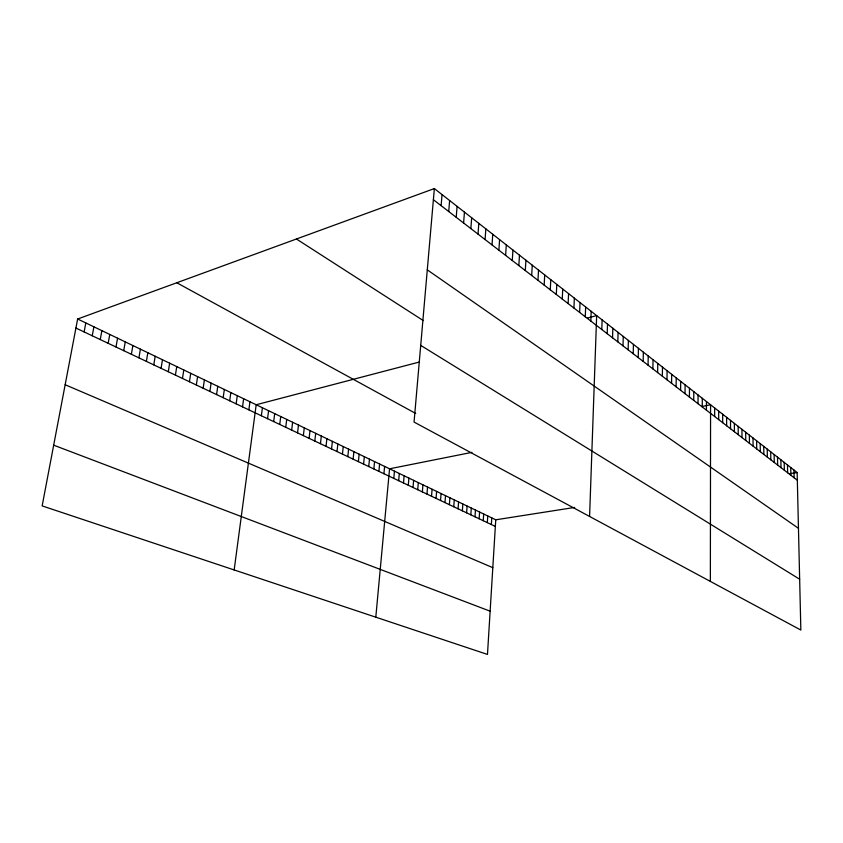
<?xml version="1.0" encoding="UTF-8"?>
<svg xmlns="http://www.w3.org/2000/svg" width="843" height="843" viewBox="0 0 843 843"><rect width="100%" height="100%" fill="white"/><g stroke="black" fill="none" stroke-linecap="round" stroke-linejoin="round"><path stroke-width="1.26" d="M710.364 581.396L710.575 404.777L702.124 406.463M714.653 416.505L714.653 407.959M706.434 410.172L706.455 401.542M702.251 406.948L702.282 398.286M693.747 400.393L693.8 391.637M698.025 403.692L698.067 394.977M689.416 397.053L689.479 388.265M685.032 393.681L685.117 384.84M676.118 386.8L676.223 377.885M680.607 390.267L680.691 381.384M671.586 383.312L671.692 374.345M666.992 379.771L667.119 370.751M662.345 376.178L662.482 367.126M657.635 372.553L657.782 363.449M648.046 365.167L648.225 355.967M652.872 368.886L653.04 359.74M643.167 361.405L643.357 352.163M638.225 357.59L638.436 348.307M633.219 353.733L633.441 344.397M628.14 349.824L628.383 340.446M623.009 345.872L623.262 336.431M617.814 341.858L618.077 332.374M612.545 337.801L612.829 328.264M607.202 333.68L607.508 324.102M601.797 329.518L602.123 319.887M589.584 516.453L596.665 315.609L587.466 318.022M590.827 321.067L591.196 311.33M585.274 316.778L585.643 306.989M579.636 312.437L580.026 302.595M573.925 308.032L574.336 298.137M568.129 303.564L568.572 293.617M562.26 299.044L562.724 289.044M556.317 294.46L556.791 284.407M550.289 289.813L550.785 279.707M544.178 285.103L544.694 274.934M537.971 280.319L538.519 270.097M531.691 275.482L532.26 265.197M525.315 270.561L525.906 260.224M518.845 265.577L519.467 255.187M512.291 260.519L512.934 250.076M491.353 524.536L491.775 517.887M77.64 319.012L495.758 519.804L487.475 654.431L42.15 505.905L77.64 319.012L434.356 188.569L797.151 472.533L800.85 630.058L414.05 422.069L434.356 188.569M487.317 522.628L487.749 515.958M505.631 255.397L506.306 244.881M479.14 518.761L479.593 512.038M498.887 250.192L499.583 239.623M483.25 520.711L483.682 514.009M492.038 244.913L492.755 234.28M475.009 516.801L475.463 510.057M470.826 514.831L471.29 508.055M462.364 510.826L462.849 503.998M485.083 239.549L485.831 228.864M466.611 512.839L467.096 506.042M458.076 508.803L458.571 501.943M478.034 234.112L478.803 223.363M470.868 228.601L471.68 217.779M453.755 506.759L454.261 499.878M444.988 502.607L445.515 495.673M449.382 504.694L449.909 497.781M440.541 500.51L441.079 493.545M463.597 222.995L464.44 212.12M456.221 217.304L457.085 206.366M436.052 498.382L436.611 491.395M426.969 494.082L427.538 487.043M431.532 496.242L432.09 489.235M422.364 491.912L422.944 484.841M448.729 211.53L449.625 200.529M441.121 205.66L442.048 194.596M417.706 489.709L418.307 482.607M413.017 487.486L413.628 480.362M408.275 485.252L408.908 478.097M398.676 480.7L399.319 473.492M403.502 482.986L404.134 475.8M393.807 478.402L394.461 471.163M375.799 617.181L389.561 468.803L471.954 452.364M383.923 473.724L384.608 466.432M378.907 471.353L379.613 464.029M373.849 468.961L374.566 461.606M368.739 466.548L369.476 459.161M363.586 464.114L364.334 456.685M358.38 461.648L359.139 454.198M347.811 456.643L348.591 449.129M353.122 459.161L353.891 451.679M342.448 454.114L343.249 446.569M337.021 451.542L337.843 443.966M331.552 448.961L332.395 441.353M326.03 446.347L326.884 438.708M320.445 443.703L321.32 436.031M314.808 441.037L315.693 433.334M309.118 438.349L310.013 430.604M303.354 435.62L304.281 427.854M297.547 432.87L298.485 425.062M291.667 430.099L292.626 422.259M285.735 427.285L286.715 419.414M279.739 424.45L280.73 416.537M273.68 421.584L274.692 413.639M267.558 418.686L268.59 410.71M261.362 415.757L262.415 407.749M234.164 569.952L256.188 404.756L419.392 362.016M248.854 409.846L249.949 401.753M242.531 406.853L243.648 398.728M236.145 403.839L237.283 395.673M229.686 400.783L230.845 392.585M223.163 397.696L224.343 389.455M216.567 394.577L217.768 386.305M209.896 391.415L211.119 383.112M203.152 388.233L204.396 379.877M196.335 384.998L197.599 376.621M189.433 381.742L190.729 373.323M182.467 378.444L183.785 369.982M175.407 375.103L176.756 366.61M168.284 371.731L169.654 363.196M161.066 368.328L162.467 359.74M153.774 364.871L155.196 356.252M146.387 361.384L147.841 352.722M138.926 357.853L140.402 349.15M131.371 354.281L132.878 345.535M123.731 350.667L125.259 341.879M115.997 347.01L117.556 338.18M108.178 343.312L109.769 334.439M100.254 339.56L101.877 330.646M92.245 335.777L93.9 326.81M84.131 331.942L85.817 322.932M495.758 519.804L574.715 507.423M789.375 473.755L797.151 472.533M53.689 445.178L490.131 611.186M65.164 384.735L492.818 567.676M75.923 328.053L495.357 526.432M176.788 282.753L415.725 413.47M420.72 345.388L799.659 579.225M296.451 239.001L423.249 320.561M427.285 269.855L798.458 528.308M433.386 199.707L797.33 480.236M793.958 470.036L794.138 477.77M790.734 467.517L790.903 475.283M787.478 464.967L787.647 472.765M784.19 462.396L784.348 470.225M780.871 459.793L781.018 467.665M777.509 457.169L777.657 465.073M774.127 454.514L774.253 462.449M770.692 451.827L770.829 459.804M767.235 449.119L767.351 457.127M763.737 446.379L763.853 454.43M760.196 443.608L760.302 451.69M756.624 440.815L756.719 448.929M753.01 437.991L753.105 446.147M749.364 435.136L749.448 443.323M745.676 432.248L745.749 440.478M741.945 429.319L742.009 437.591M738.173 426.368L738.226 434.682M734.358 423.386L734.411 431.732M730.502 420.372L730.544 428.75M726.613 417.317L726.634 425.747M722.672 414.24L722.683 422.701M718.679 411.121L718.689 419.624"/></g></svg>
